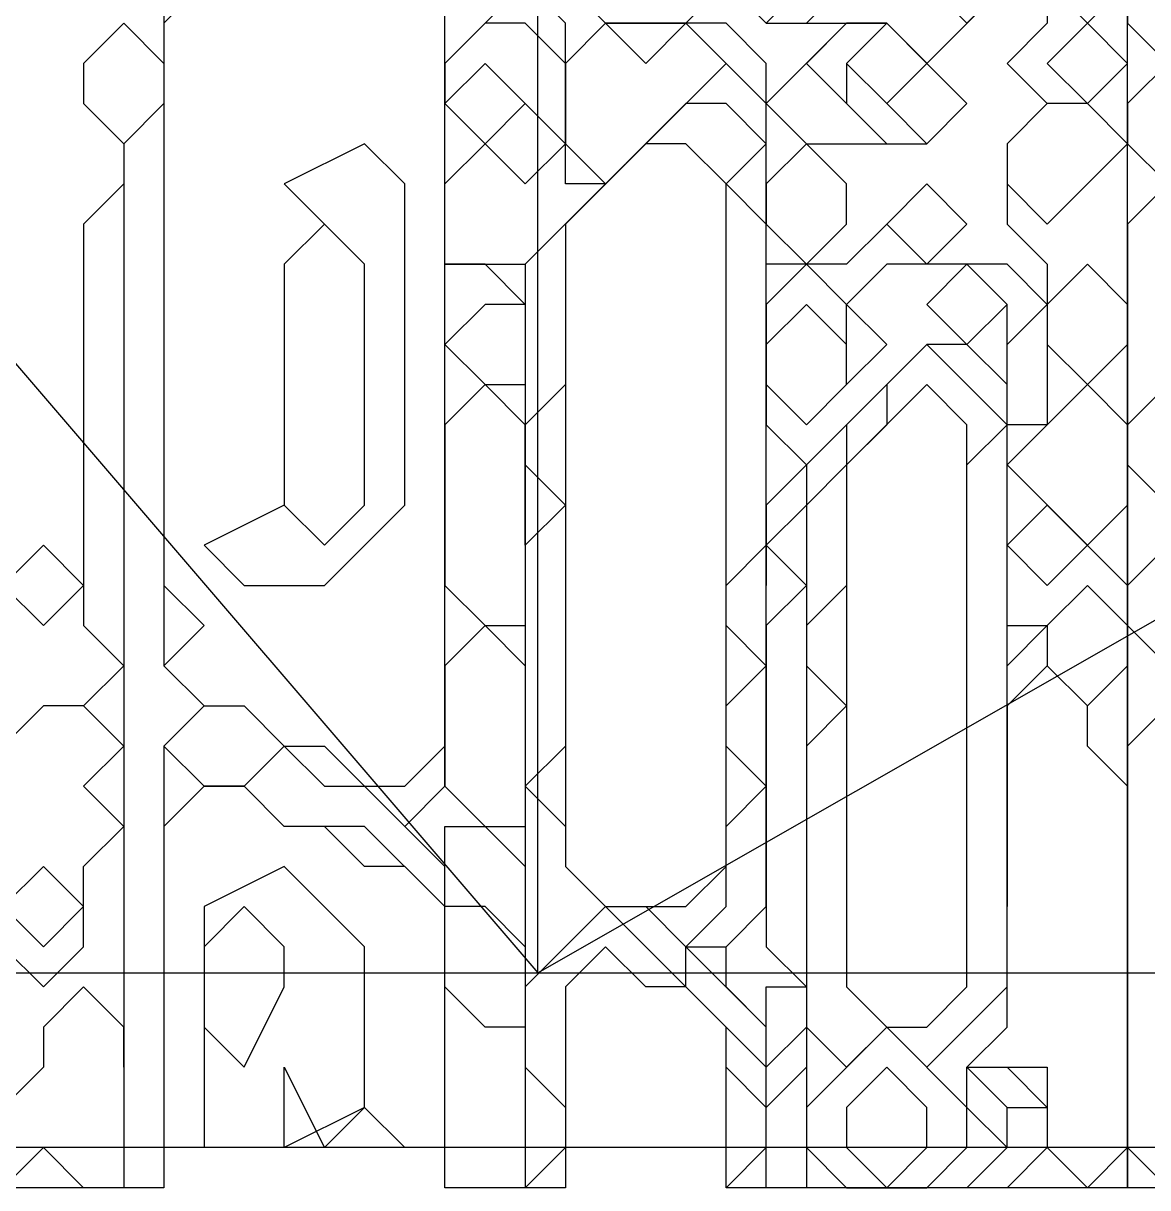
# Model space of a CAD drawing. Extents: x 46 to 224, y 52 to 151.
# Drawn here: x 92.37 to 109.04, y 51.81 to 69.08 of the extents above; entities that cross this region are included whole.
import ezdxf

# ---------------------------------------------------------------- set-up
doc = ezdxf.new("R2010")
doc.units = 0
doc.layers.add('OUTLINE', color=1, linetype='CONTINUOUS')

msp = doc.modelspace()

# ---------------------------------------------------------------- linework, layer by layer
for p, q in [((108.7437, 51.8135), (108.7437, 74.4326)), ((108.7437, 51.8135), (108.7437, 74.4326)), ((98.6246, 66.6945), (98.6246, 73.2421)), ((98.6246, 57.7659), (98.6246, 72.6468)), ((98.6246, 57.7659), (98.6246, 72.6468)), ((98.6246, 57.7659), (98.6246, 72.6468)), ((98.6246, 58.3611), (98.6246, 72.0516)), ((98.6246, 58.3611), (98.6246, 72.0516)), ((98.6246, 58.3611), (98.6246, 72.0516)), ((103.9818, 71.4564), (106.3627, 69.0754)), ((108.7437, 70.8611), (108.7437, 69.0754)), ((108.7437, 70.8611), (108.7437, 69.0754)), ((94.4579, 70.2659), (94.4579, 67.8849)), ((94.4579, 70.2659), (94.4579, 67.8849)), ((99.2198, 69.0754), (100.4103, 70.2659)), ((99.2198, 69.0754), (100.4103, 70.2659)), ((107.5532, 70.2659), (107.5532, 69.0754)), ((107.5532, 70.2659), (107.5532, 69.0754)), ((94.4579, 69.6707), (94.4579, 59.5516)), ((94.4579, 69.6707), (94.4579, 68.4802)), ((94.4579, 69.6707), (94.4579, 59.5516)), ((94.4579, 69.6707), (94.4579, 59.5516)), ((95.0532, 69.6707), (94.4579, 69.0754)), ((99.8151, 69.6707), (99.2198, 69.0754)), ((99.8151, 69.6707), (99.2198, 69.0754)), ((100.4103, 69.0754), (99.8151, 69.6707)), ((100.4103, 69.0754), (99.8151, 69.6707)), ((100.4103, 69.6707), (101.0056, 69.0754)), ((102.196, 69.0754), (102.7913, 69.6707)), ((102.7913, 69.6707), (103.3865, 69.0754)), ((102.7913, 69.6707), (103.3865, 69.0754)), ((102.7913, 69.6707), (103.3865, 69.0754)), ((102.7913, 69.6707), (103.3865, 69.0754)), ((102.7913, 69.6707), (103.3865, 69.0754)), ((103.3865, 69.0754), (103.9818, 69.6707)), ((103.3865, 69.0754), (103.9818, 69.6707)), ((103.9818, 69.0754), (104.577, 69.6707)), ((105.7675, 68.4802), (106.9579, 69.6707)), ((105.7675, 68.4802), (106.9579, 69.6707)), ((106.3627, 69.0754), (106.9579, 69.6707)), ((107.5532, 69.6707), (108.1484, 69.0754)), ((108.1484, 69.0754), (108.7437, 69.6707)), ((93.8627, 69.0754), (93.2675, 68.4802)), ((94.4579, 68.4802), (93.8627, 69.0754)), ((94.4579, 69.0754), (94.4579, 60.7421)), ((99.2198, 69.0754), (98.6246, 68.4802)), ((99.8151, 69.0754), (99.2198, 69.0754)), ((100.4103, 68.4802), (99.8151, 69.0754)), ((101.0056, 69.0754), (100.4103, 68.4802)), ((100.4103, 68.4802), (100.4103, 69.0754)), ((101.0056, 69.0754), (100.4103, 68.4802)), ((100.4103, 68.4802), (100.4103, 69.0754)), ((101.0056, 69.0754), (100.4103, 68.4802)), ((102.7913, 69.0754), (101.0056, 69.0754)), ((102.7913, 69.0754), (101.0056, 69.0754)), ((101.0056, 69.0754), (102.196, 69.0754)), ((101.6008, 68.4802), (101.0056, 69.0754)), ((102.196, 69.0754), (101.6008, 68.4802)), ((103.3865, 67.8849), (102.196, 69.0754)), ((103.3865, 68.4802), (102.7913, 69.0754)), ((103.3865, 68.4802), (102.7913, 69.0754)), ((103.3865, 69.0754), (105.1722, 69.0754)), ((103.3865, 69.0754), (105.1722, 69.0754)), ((104.577, 69.0754), (103.3865, 67.8849)), ((103.3865, 69.0754), (103.9818, 69.0754)), ((104.577, 69.0754), (103.9818, 68.4802)), ((105.1722, 69.0754), (104.577, 68.4802)), ((105.1722, 69.0754), (104.577, 69.0754)), ((105.1722, 69.0754), (104.577, 69.0754)), ((105.1722, 69.0754), (104.577, 68.4802)), ((105.1722, 69.0754), (104.577, 68.4802)), ((105.1722, 69.0754), (104.577, 68.4802)), ((105.7675, 68.4802), (105.1722, 69.0754)), ((105.1722, 69.0754), (105.7675, 68.4802)), ((105.1722, 69.0754), (105.7675, 68.4802)), ((106.3627, 67.8849), (105.1722, 69.0754)), ((105.7675, 68.4802), (105.1722, 69.0754)), ((105.7675, 68.4802), (105.1722, 69.0754)), ((105.7675, 68.4802), (105.1722, 69.0754)), ((105.7675, 68.4802), (105.1722, 69.0754)), ((107.5532, 69.0754), (106.9579, 68.4802)), ((107.5532, 69.0754), (106.9579, 68.4802)), ((108.1484, 69.0754), (107.5532, 68.4802)), ((108.7437, 68.4802), (108.1484, 69.0754)), ((108.7437, 69.0754), (109.3389, 68.4802)), ((109.9341, 69.0754), (108.7437, 67.8849)), ((108.7437, 69.0754), (109.3389, 68.4802)), ((109.9341, 69.0754), (108.7437, 67.8849)), ((93.2675, 68.4802), (93.2675, 67.8849)), ((98.6246, 68.4802), (98.6246, 67.8849)), ((99.2198, 68.4802), (98.6246, 67.8849)), ((99.2198, 68.4802), (98.6246, 67.8849)), ((99.8151, 67.8849), (99.2198, 68.4802)), ((99.8151, 67.8849), (99.2198, 68.4802)), ((102.7913, 68.4802), (99.8151, 65.504)), ((102.7913, 68.4802), (99.8151, 65.504)), ((102.7913, 68.4802), (99.8151, 65.504)), ((100.4103, 68.4802), (100.4103, 67.2897)), ((100.4103, 66.6945), (100.4103, 68.4802)), ((102.7913, 68.4802), (100.4103, 66.0992)), ((103.3865, 67.8849), (102.7913, 68.4802)), ((103.3865, 67.8849), (102.7913, 68.4802)), ((103.3865, 67.8849), (102.7913, 68.4802)), ((103.3865, 67.8849), (102.7913, 68.4802)), ((103.3865, 65.504), (103.3865, 68.4802)), ((103.3865, 65.504), (103.3865, 68.4802)), ((103.9818, 68.4802), (105.1722, 67.2897)), ((104.577, 68.4802), (105.1722, 67.8849)), ((104.577, 68.4802), (104.577, 67.8849)), ((104.577, 68.4802), (105.1722, 67.8849)), ((104.577, 68.4802), (104.577, 67.8849)), ((105.1722, 67.8849), (105.7675, 68.4802)), ((105.7675, 68.4802), (105.1722, 67.8849)), ((105.1722, 67.8849), (105.7675, 68.4802)), ((105.7675, 68.4802), (105.1722, 67.8849)), ((106.3627, 67.8849), (105.7675, 68.4802)), ((106.3627, 67.8849), (105.7675, 68.4802)), ((106.3627, 67.8849), (105.7675, 68.4802)), ((106.3627, 67.8849), (105.7675, 68.4802)), ((106.3627, 67.8849), (105.7675, 68.4802)), ((106.9579, 68.4802), (107.5532, 67.8849)), ((106.9579, 68.4802), (107.5532, 67.8849)), ((107.5532, 68.4802), (108.1484, 67.8849)), ((108.1484, 67.8849), (108.7437, 68.4802)), ((93.2675, 67.8849), (93.8627, 67.2897)), ((94.4579, 67.8849), (93.8627, 67.2897)), ((94.4579, 67.8849), (93.8627, 67.2897)), ((98.6246, 67.8849), (99.2198, 67.2897)), ((98.6246, 67.8849), (99.2198, 67.2897)), ((98.6246, 67.8849), (99.2198, 67.2897)), ((99.2198, 67.2897), (99.8151, 67.8849)), ((99.8151, 67.8849), (99.2198, 67.2897)), ((99.2198, 67.2897), (99.8151, 67.8849)), ((99.8151, 67.8849), (99.2198, 67.2897)), ((100.4103, 67.2897), (99.8151, 67.8849)), ((100.4103, 67.2897), (99.8151, 67.8849)), ((102.196, 67.8849), (100.4103, 66.0992)), ((102.7913, 67.8849), (102.196, 67.8849)), ((103.3865, 67.2897), (102.7913, 67.8849)), ((103.3865, 55.9802), (103.3865, 67.8849)), ((103.3865, 67.8849), (103.9818, 67.2897)), ((103.3865, 60.7421), (103.3865, 67.8849)), ((103.3865, 55.9802), (103.3865, 67.8849)), ((103.3865, 55.9802), (103.3865, 67.8849)), ((103.3865, 55.9802), (103.3865, 67.8849)), ((104.577, 67.8849), (105.1722, 67.2897)), ((104.577, 67.8849), (105.1722, 67.2897)), ((105.1722, 67.8849), (105.7675, 67.2897)), ((105.1722, 67.8849), (105.7675, 67.2897)), ((105.7675, 67.2897), (106.3627, 67.8849)), ((105.7675, 67.2897), (106.3627, 67.8849)), ((105.7675, 67.2897), (106.3627, 67.8849)), ((105.7675, 67.2897), (106.3627, 67.8849)), ((105.7675, 67.2897), (106.3627, 67.8849)), ((105.7675, 67.2897), (106.3627, 67.8849)), ((107.5532, 67.8849), (106.9579, 67.2897)), ((107.5532, 67.8849), (106.9579, 67.2897)), ((107.5532, 67.8849), (106.9579, 67.2897)), ((108.1484, 67.8849), (107.5532, 67.8849)), ((108.7437, 67.2897), (108.1484, 67.8849)), ((108.7437, 67.8849), (108.7437, 67.2897)), ((108.7437, 67.8849), (108.7437, 67.2897)), ((93.8627, 67.2897), (93.8627, 66.6945)), ((93.8627, 67.2897), (93.8627, 51.8135)), ((93.8627, 67.2897), (93.8627, 51.8135)), ((97.4341, 67.2897), (96.2437, 66.6945)), ((97.4341, 67.2897), (96.2437, 66.6945)), ((98.0294, 66.6945), (97.4341, 67.2897)), ((98.0294, 66.6945), (97.4341, 67.2897)), ((99.2198, 67.2897), (98.6246, 66.6945)), ((99.2198, 67.2897), (99.8151, 66.6945)), ((99.2198, 67.2897), (99.8151, 66.6945)), ((99.8151, 66.6945), (100.4103, 67.2897)), ((99.8151, 66.6945), (100.4103, 67.2897)), ((100.4103, 67.2897), (101.0056, 66.6945)), ((101.6008, 67.2897), (100.4103, 66.0992)), ((102.196, 67.2897), (101.6008, 67.2897)), ((102.7913, 66.6945), (102.196, 67.2897)), ((102.7913, 66.6945), (103.3865, 67.2897)), ((103.9818, 67.2897), (103.3865, 66.6945)), ((103.9818, 67.2897), (105.7675, 67.2897)), ((104.577, 66.6945), (103.9818, 67.2897)), ((105.1722, 67.2897), (105.7675, 67.2897)), ((105.1722, 67.2897), (105.7675, 67.2897)), ((105.1722, 67.2897), (105.7675, 67.2897)), ((106.9579, 67.2897), (106.9579, 66.0992)), ((106.9579, 67.2897), (106.9579, 66.0992)), ((106.9579, 67.2897), (106.9579, 66.6945)), ((108.1484, 66.6945), (108.7437, 67.2897)), ((108.7437, 67.2897), (109.3389, 66.6945)), ((108.7437, 67.2897), (109.3389, 66.6945)), ((93.8627, 66.6945), (93.2675, 66.0992)), ((96.2437, 66.6945), (96.8389, 66.0992)), ((96.2437, 66.6945), (96.8389, 66.0992)), ((98.0294, 66.0992), (98.0294, 66.6945)), ((98.0294, 66.0992), (98.0294, 66.6945)), ((101.0056, 66.6945), (100.4103, 66.6945)), ((103.3865, 66.0992), (102.7913, 66.6945)), ((102.7913, 66.0992), (102.7913, 66.6945)), ((103.3865, 66.6945), (103.3865, 66.0992)), ((104.577, 66.0992), (104.577, 66.6945)), ((105.7675, 66.6945), (105.1722, 66.0992)), ((106.3627, 66.0992), (105.7675, 66.6945)), ((106.9579, 66.6945), (107.5532, 66.0992)), ((107.5532, 66.0992), (108.1484, 66.6945)), ((109.3389, 66.6945), (108.7437, 66.0992)), ((109.3389, 66.6945), (108.7437, 66.0992)), ((93.2675, 66.0992), (93.2675, 60.1468)), ((96.8389, 66.0992), (96.2437, 65.504)), ((96.8389, 66.0992), (96.2437, 65.504)), ((96.8389, 66.0992), (96.2437, 65.504)), ((97.4341, 65.504), (96.8389, 66.0992)), ((98.0294, 61.9326), (98.0294, 66.0992)), ((98.0294, 61.9326), (98.0294, 66.0992)), ((100.4103, 66.0992), (100.4103, 63.7183)), ((100.4103, 66.0992), (100.4103, 58.3611)), ((100.4103, 66.0992), (100.4103, 56.5754)), ((102.7913, 56.5754), (102.7913, 66.0992)), ((103.3865, 66.0992), (103.9818, 65.504)), ((103.3865, 61.3373), (103.3865, 66.0992)), ((103.9818, 65.504), (104.577, 66.0992)), ((105.1722, 66.0992), (104.577, 65.504)), ((105.1722, 66.0992), (104.577, 65.504)), ((105.7675, 65.504), (105.1722, 66.0992)), ((105.7675, 65.504), (105.1722, 66.0992)), ((105.1722, 66.0992), (105.7675, 65.504)), ((105.7675, 65.504), (106.3627, 66.0992)), ((106.9579, 66.0992), (107.5532, 65.504)), ((106.9579, 66.0992), (107.5532, 65.504)), ((108.7437, 66.0992), (108.7437, 51.8135)), ((108.7437, 66.0992), (108.7437, 51.8135)), ((96.2437, 65.504), (96.2437, 61.9326)), ((96.2437, 65.504), (96.2437, 61.9326)), ((96.2437, 65.504), (96.2437, 61.9326)), ((97.4341, 64.9088), (97.4341, 65.504)), ((98.6246, 65.504), (99.8151, 65.504)), ((99.2198, 65.504), (98.6246, 65.504)), ((99.8151, 64.9088), (99.2198, 65.504)), ((99.8151, 65.504), (99.8151, 51.8135)), ((99.8151, 65.504), (99.8151, 64.9088)), ((99.8151, 65.504), (99.8151, 64.9088)), ((99.8151, 65.504), (99.8151, 64.9088)), ((104.577, 65.504), (103.3865, 65.504)), ((104.577, 65.504), (103.3865, 65.504)), ((103.9818, 65.504), (103.3865, 64.9088)), ((104.577, 64.9088), (103.9818, 65.504)), ((105.1722, 65.504), (104.577, 64.9088)), ((106.3627, 65.504), (105.1722, 65.504)), ((106.9579, 65.504), (105.7675, 65.504)), ((106.9579, 65.504), (105.7675, 65.504)), ((106.3627, 65.504), (105.7675, 64.9088)), ((106.3627, 65.504), (105.7675, 64.9088)), ((106.9579, 64.9088), (106.3627, 65.504)), ((106.9579, 64.9088), (106.3627, 65.504)), ((106.9579, 64.9088), (106.3627, 65.504)), ((107.5532, 64.9088), (106.9579, 65.504)), ((107.5532, 64.9088), (106.9579, 65.504)), ((107.5532, 65.504), (107.5532, 63.123)), ((107.5532, 65.504), (107.5532, 63.123)), ((108.1484, 65.504), (107.5532, 64.9088)), ((108.7437, 64.9088), (108.1484, 65.504)), ((97.4341, 61.9326), (97.4341, 64.9088)), ((99.2198, 64.9088), (98.6246, 64.3135)), ((99.2198, 64.9088), (98.6246, 64.3135)), ((99.8151, 64.9088), (99.2198, 64.9088)), ((99.8151, 64.9088), (99.2198, 64.9088)), ((103.3865, 64.9088), (103.3865, 63.123)), ((103.9818, 64.9088), (103.3865, 64.3135)), ((103.9818, 64.9088), (103.3865, 64.3135)), ((104.577, 64.3135), (103.9818, 64.9088)), ((104.577, 64.3135), (103.9818, 64.9088)), ((104.577, 64.9088), (105.1722, 64.3135)), ((104.577, 63.7183), (104.577, 64.9088)), ((105.7675, 64.9088), (106.3627, 64.3135)), ((105.7675, 64.9088), (106.3627, 64.3135)), ((106.3627, 64.3135), (106.9579, 64.9088)), ((106.3627, 64.3135), (106.9579, 64.9088)), ((106.9579, 64.3135), (107.5532, 64.9088)), ((106.9579, 64.3135), (107.5532, 64.9088)), ((106.9579, 61.3373), (106.9579, 64.9088)), ((107.5532, 64.9088), (107.5532, 64.3135)), ((108.7437, 64.3135), (108.7437, 64.9088)), ((98.6246, 64.3135), (99.2198, 63.7183)), ((98.6246, 64.3135), (99.2198, 63.7183)), ((103.3865, 64.3135), (103.3865, 63.7183)), ((103.3865, 64.3135), (103.3865, 63.7183)), ((105.7675, 64.3135), (103.9818, 62.5278)), ((105.7675, 64.3135), (103.9818, 62.5278)), ((105.7675, 64.3135), (104.577, 63.123)), ((105.1722, 64.3135), (104.577, 63.7183)), ((104.577, 63.7183), (104.577, 64.3135)), ((105.7675, 64.3135), (104.577, 63.123)), ((104.577, 63.7183), (104.577, 64.3135)), ((105.7675, 64.3135), (105.1722, 63.7183)), ((106.3627, 64.3135), (105.7675, 64.3135)), ((106.3627, 64.3135), (105.7675, 64.3135)), ((106.3627, 64.3135), (105.7675, 64.3135)), ((106.3627, 63.7183), (105.7675, 64.3135)), ((106.3627, 64.3135), (105.7675, 64.3135)), ((106.9579, 63.7183), (106.3627, 64.3135)), ((106.9579, 63.7183), (106.3627, 64.3135)), ((106.9579, 63.7183), (106.3627, 64.3135)), ((106.9579, 63.7183), (106.3627, 64.3135)), ((106.9579, 63.123), (106.9579, 64.3135)), ((106.9579, 63.123), (106.9579, 64.3135)), ((107.5532, 64.3135), (108.1484, 63.7183)), ((108.1484, 63.7183), (108.7437, 64.3135)), ((99.2198, 63.7183), (98.6246, 63.123)), ((99.2198, 63.7183), (98.6246, 63.123)), ((99.2198, 63.7183), (99.8151, 63.7183)), ((99.8151, 63.123), (99.2198, 63.7183)), ((99.2198, 63.7183), (99.8151, 63.7183)), ((99.8151, 63.123), (99.2198, 63.7183)), ((99.8151, 63.7183), (99.8151, 61.3373)), ((100.4103, 63.7183), (99.8151, 63.123)), ((99.8151, 63.7183), (99.8151, 61.3373)), ((103.3865, 63.7183), (103.9818, 63.123)), ((103.3865, 63.7183), (103.9818, 63.123)), ((103.9818, 63.123), (104.577, 63.7183)), ((103.9818, 63.123), (104.577, 63.7183)), ((105.7675, 63.7183), (104.577, 62.5278)), ((105.1722, 63.7183), (105.1722, 63.123)), ((106.3627, 63.123), (105.7675, 63.7183)), ((106.9579, 63.123), (106.3627, 63.7183)), ((106.9579, 54.1945), (106.9579, 63.7183)), ((108.1484, 63.7183), (106.9579, 62.5278)), ((106.9579, 55.9802), (106.9579, 63.7183)), ((106.9579, 63.123), (106.9579, 63.7183)), ((106.9579, 55.9802), (106.9579, 63.7183)), ((108.7437, 63.123), (108.1484, 63.7183)), ((109.3389, 63.7183), (108.7437, 63.123)), ((98.6246, 63.123), (98.6246, 60.7421)), ((98.6246, 63.123), (98.6246, 60.7421)), ((99.8151, 61.3373), (99.8151, 63.123)), ((99.8151, 63.123), (99.8151, 62.5278)), ((99.8151, 61.3373), (99.8151, 63.123)), ((103.3865, 63.123), (103.9818, 62.5278)), ((104.577, 63.123), (104.577, 62.5278)), ((104.577, 63.123), (104.577, 60.7421)), ((105.1722, 63.123), (104.577, 62.5278)), ((106.3627, 62.5278), (106.9579, 63.123)), ((106.3627, 62.5278), (106.3627, 63.123)), ((107.5532, 63.123), (106.9579, 63.123)), ((107.5532, 63.123), (106.9579, 63.123)), ((106.9579, 54.7897), (106.9579, 63.123)), ((108.7437, 62.5278), (108.7437, 63.123)), ((108.7437, 63.123), (108.7437, 62.5278)), ((99.8151, 62.5278), (100.4103, 61.9326)), ((103.9818, 62.5278), (103.3865, 61.9326)), ((104.577, 62.5278), (103.9818, 61.9326)), ((103.9818, 62.5278), (103.9818, 61.9326)), ((103.9818, 62.5278), (103.9818, 61.9326)), ((104.577, 62.5278), (104.577, 54.7897)), ((104.577, 62.5278), (104.577, 54.7897)), ((106.3627, 54.7897), (106.3627, 62.5278)), ((106.3627, 54.7897), (106.3627, 62.5278)), ((106.9579, 62.5278), (108.1484, 61.3373)), ((108.7437, 61.9326), (108.7437, 62.5278)), ((108.7437, 62.5278), (109.3389, 61.9326)), ((96.2437, 61.9326), (95.0532, 61.3373)), ((96.2437, 61.9326), (95.0532, 61.3373)), ((96.2437, 61.9326), (96.8389, 61.3373)), ((96.8389, 60.7421), (98.0294, 61.9326)), ((96.8389, 60.7421), (98.0294, 61.9326)), ((96.8389, 61.3373), (97.4341, 61.9326)), ((100.4103, 61.9326), (99.8151, 61.3373)), ((103.3865, 61.9326), (103.3865, 60.7421)), ((103.9818, 61.9326), (103.3865, 61.3373)), ((103.9818, 61.9326), (103.3865, 61.3373)), ((103.9818, 61.9326), (103.9818, 51.8135)), ((107.5532, 61.9326), (106.9579, 61.3373)), ((107.5532, 61.9326), (106.9579, 61.3373)), ((107.5532, 61.9326), (106.9579, 61.3373)), ((108.7437, 60.7421), (107.5532, 61.9326)), ((108.1484, 61.3373), (107.5532, 61.9326)), ((108.1484, 61.3373), (107.5532, 61.9326)), ((108.1484, 61.3373), (108.7437, 61.9326)), ((92.6722, 61.3373), (92.077, 60.7421)), ((92.6722, 61.3373), (92.077, 60.7421)), ((93.2675, 60.7421), (92.6722, 61.3373)), ((93.2675, 60.7421), (92.6722, 61.3373)), ((95.0532, 61.3373), (95.6484, 60.7421)), ((95.0532, 61.3373), (95.6484, 60.7421)), ((99.8151, 61.3373), (99.8151, 51.8135)), ((102.7913, 60.7421), (103.3865, 61.3373)), ((103.3865, 61.3373), (103.9818, 60.7421)), ((103.3865, 61.3373), (103.9818, 60.7421)), ((106.9579, 61.3373), (107.5532, 60.7421)), ((106.9579, 61.3373), (107.5532, 60.7421)), ((107.5532, 60.7421), (108.1484, 61.3373)), ((107.5532, 60.7421), (108.1484, 61.3373)), ((109.3389, 61.3373), (108.7437, 60.7421)), ((92.077, 60.7421), (92.6722, 60.1468)), ((92.077, 60.7421), (92.6722, 60.1468)), ((92.6722, 60.1468), (93.2675, 60.7421)), ((92.6722, 60.1468), (93.2675, 60.7421)), ((94.4579, 60.7421), (95.0532, 60.1468)), ((95.6484, 60.7421), (96.8389, 60.7421)), ((95.6484, 60.7421), (96.8389, 60.7421)), ((98.6246, 60.7421), (99.2198, 60.1468)), ((98.6246, 60.7421), (99.2198, 60.1468)), ((102.7913, 60.1468), (102.7913, 60.7421)), ((103.9818, 60.7421), (103.3865, 60.1468)), ((103.9818, 60.7421), (103.3865, 60.1468)), ((104.577, 60.7421), (103.9818, 60.1468)), ((108.1484, 60.7421), (107.5532, 60.1468)), ((108.1484, 60.7421), (107.5532, 60.1468)), ((108.7437, 60.1468), (108.1484, 60.7421)), ((108.7437, 60.1468), (108.1484, 60.7421)), ((108.7437, 60.7421), (108.7437, 60.1468)), ((108.7437, 51.8135), (108.7437, 60.7421)), ((93.2675, 60.1468), (93.8627, 59.5516)), ((95.0532, 60.1468), (94.4579, 59.5516)), ((99.2198, 60.1468), (98.6246, 59.5516)), ((99.2198, 60.1468), (98.6246, 59.5516)), ((99.2198, 60.1468), (99.8151, 60.1468)), ((99.8151, 59.5516), (99.2198, 60.1468)), ((99.2198, 60.1468), (99.8151, 60.1468)), ((99.8151, 59.5516), (99.2198, 60.1468)), ((99.8151, 60.1468), (99.8151, 59.5516)), ((99.8151, 60.1468), (99.8151, 59.5516)), ((103.3865, 59.5516), (102.7913, 60.1468)), ((103.3865, 60.1468), (103.3865, 55.3849)), ((103.3865, 60.1468), (103.3865, 55.3849)), ((103.9818, 60.1468), (103.9818, 59.5516)), ((106.9579, 60.1468), (107.5532, 60.1468)), ((107.5532, 60.1468), (106.9579, 59.5516)), ((106.9579, 59.5516), (106.9579, 60.1468)), ((107.5532, 60.1468), (107.5532, 59.5516)), ((107.5532, 60.1468), (107.5532, 59.5516)), ((108.7437, 60.1468), (109.3389, 59.5516)), ((108.7437, 59.5516), (108.7437, 60.1468)), ((108.7437, 59.5516), (108.7437, 60.1468)), ((93.8627, 59.5516), (93.2675, 58.9564)), ((94.4579, 59.5516), (95.0532, 58.9564)), ((94.4579, 59.5516), (95.0532, 58.9564)), ((94.4579, 59.5516), (95.0532, 58.9564)), ((94.4579, 59.5516), (95.0532, 58.9564)), ((98.6246, 59.5516), (98.6246, 57.7659)), ((98.6246, 59.5516), (98.6246, 57.7659)), ((102.7913, 58.9564), (103.3865, 59.5516)), ((103.3865, 59.5516), (103.3865, 55.3849)), ((103.3865, 58.9564), (103.3865, 59.5516)), ((103.9818, 59.5516), (104.577, 58.9564)), ((107.5532, 59.5516), (106.9579, 58.9564)), ((107.5532, 59.5516), (106.9579, 58.9564)), ((108.1484, 58.9564), (107.5532, 59.5516)), ((107.5532, 59.5516), (108.1484, 58.9564)), ((108.1484, 58.9564), (107.5532, 59.5516)), ((107.5532, 59.5516), (108.1484, 58.9564)), ((108.1484, 58.9564), (108.7437, 59.5516)), ((108.1484, 58.9564), (108.7437, 59.5516)), ((92.6722, 58.9564), (92.077, 58.3611)), ((93.2675, 58.9564), (92.6722, 58.9564)), ((93.2675, 58.9564), (93.8627, 58.3611)), ((93.8627, 58.3611), (93.2675, 58.9564)), ((95.0532, 58.9564), (94.4579, 58.3611)), ((95.0532, 58.9564), (94.4579, 58.3611)), ((95.0532, 58.9564), (95.6484, 58.9564)), ((95.0532, 58.9564), (95.6484, 58.9564)), ((95.6484, 58.9564), (96.2437, 58.3611)), ((95.6484, 58.9564), (96.2437, 58.3611)), ((102.7913, 58.3611), (102.7913, 58.9564)), ((103.3865, 55.9802), (103.3865, 58.9564)), ((104.577, 58.9564), (103.9818, 58.3611)), ((106.9579, 58.9564), (106.9579, 55.9802)), ((106.9579, 58.9564), (106.9579, 55.9802)), ((108.1484, 58.3611), (108.1484, 58.9564)), ((108.1484, 58.3611), (108.1484, 58.9564)), ((109.3389, 58.9564), (108.7437, 58.3611)), ((93.2675, 57.7659), (93.8627, 58.3611)), ((93.8627, 58.3611), (93.8627, 53.5992)), ((94.4579, 58.3611), (94.4579, 51.8135)), ((94.4579, 58.3611), (95.0532, 57.7659)), ((95.6484, 57.7659), (96.2437, 58.3611)), ((96.2437, 58.3611), (96.8389, 57.7659)), ((96.2437, 58.3611), (96.8389, 58.3611)), ((96.2437, 58.3611), (96.8389, 58.3611)), ((96.8389, 58.3611), (97.4341, 57.7659)), ((96.8389, 58.3611), (97.4341, 57.7659)), ((98.0294, 57.7659), (98.6246, 58.3611)), ((98.0294, 57.7659), (98.6246, 58.3611)), ((98.0294, 57.7659), (98.6246, 58.3611)), ((100.4103, 58.3611), (99.8151, 57.7659)), ((103.3865, 57.7659), (102.7913, 58.3611)), ((103.9818, 58.3611), (103.9818, 54.1945)), ((108.7437, 57.7659), (108.1484, 58.3611)), ((108.7437, 57.7659), (108.1484, 58.3611)), ((108.7437, 58.3611), (108.7437, 52.4088)), ((93.8627, 57.1707), (93.2675, 57.7659)), ((95.0532, 57.7659), (94.4579, 57.1707)), ((95.0532, 57.7659), (94.4579, 57.1707)), ((95.0532, 57.7659), (94.4579, 57.1707)), ((95.6484, 57.7659), (95.0532, 57.7659)), ((95.0532, 57.7659), (95.6484, 57.7659)), ((95.6484, 57.7659), (95.0532, 57.7659)), ((95.6484, 57.7659), (95.0532, 57.7659)), ((96.2437, 57.1707), (95.6484, 57.7659)), ((96.2437, 57.1707), (95.6484, 57.7659)), ((96.2437, 57.1707), (95.6484, 57.7659)), ((96.8389, 57.7659), (98.0294, 57.7659)), ((98.6246, 56.5754), (97.4341, 57.7659)), ((97.4341, 57.7659), (98.0294, 57.1707)), ((97.4341, 57.7659), (98.0294, 57.7659)), ((97.4341, 57.7659), (98.0294, 57.7659)), ((98.0294, 57.1707), (98.6246, 57.7659)), ((98.0294, 57.1707), (98.6246, 57.7659)), ((98.0294, 57.1707), (98.6246, 57.7659)), ((98.6246, 57.7659), (99.2198, 57.1707)), ((98.6246, 57.7659), (99.2198, 57.1707)), ((99.8151, 57.7659), (100.4103, 57.1707)), ((102.7913, 57.1707), (103.3865, 57.7659)), ((108.7437, 52.4088), (108.7437, 57.7659)), ((108.7437, 52.4088), (108.7437, 57.7659)), ((93.2675, 56.5754), (93.8627, 57.1707)), ((94.4579, 57.1707), (94.4579, 51.8135)), ((94.4579, 57.1707), (94.4579, 51.8135)), ((94.4579, 57.1707), (94.4579, 51.8135)), ((97.4341, 57.1707), (96.2437, 57.1707)), ((96.8389, 57.1707), (96.2437, 57.1707)), ((96.8389, 57.1707), (96.2437, 57.1707)), ((97.4341, 56.5754), (96.8389, 57.1707)), ((97.4341, 56.5754), (96.8389, 57.1707)), ((98.6246, 55.9802), (97.4341, 57.1707)), ((98.6246, 56.5754), (98.0294, 57.1707)), ((98.6246, 56.5754), (98.0294, 57.1707)), ((98.6246, 57.1707), (99.2198, 57.1707)), ((98.6246, 56.5754), (98.6246, 57.1707)), ((98.6246, 57.1707), (99.8151, 57.1707)), ((98.6246, 56.5754), (98.6246, 57.1707)), ((99.2198, 57.1707), (99.8151, 56.5754)), ((99.2198, 57.1707), (99.8151, 57.1707)), ((99.2198, 57.1707), (99.8151, 57.1707)), ((99.8151, 57.1707), (99.8151, 54.1945)), ((99.8151, 57.1707), (99.8151, 51.8135)), ((99.8151, 57.1707), (99.8151, 51.8135)), ((100.4103, 57.1707), (100.4103, 56.5754)), ((102.7913, 55.9802), (102.7913, 57.1707)), ((92.6722, 56.5754), (92.077, 55.9802)), ((92.6722, 56.5754), (92.077, 55.9802)), ((93.2675, 55.9802), (92.6722, 56.5754)), ((93.2675, 55.9802), (92.6722, 56.5754)), ((93.2675, 55.3849), (93.2675, 56.5754)), ((96.2437, 56.5754), (95.0532, 55.9802)), ((96.2437, 56.5754), (95.0532, 55.9802)), ((97.4341, 55.3849), (96.2437, 56.5754)), ((97.4341, 55.3849), (96.2437, 56.5754)), ((98.0294, 56.5754), (97.4341, 56.5754)), ((98.0294, 56.5754), (97.4341, 56.5754)), ((98.6246, 55.9802), (98.0294, 56.5754)), ((98.6246, 55.9802), (98.0294, 56.5754)), ((98.6246, 51.8135), (98.6246, 56.5754)), ((98.6246, 55.9802), (98.6246, 56.5754)), ((98.6246, 54.7897), (98.6246, 56.5754)), ((98.6246, 51.8135), (98.6246, 56.5754)), ((98.6246, 51.8135), (98.6246, 56.5754)), ((99.8151, 56.5754), (99.8151, 55.3849)), ((100.4103, 56.5754), (101.0056, 55.9802)), ((100.4103, 56.5754), (101.0056, 55.9802)), ((102.196, 55.9802), (102.7913, 56.5754)), ((92.077, 55.9802), (92.6722, 55.3849)), ((92.077, 55.9802), (92.6722, 55.3849)), ((92.6722, 55.3849), (93.2675, 55.9802)), ((92.6722, 55.3849), (93.2675, 55.9802)), ((95.0532, 55.9802), (95.0532, 52.4088)), ((95.0532, 55.9802), (95.0532, 52.4088)), ((95.6484, 55.9802), (95.0532, 55.3849)), ((96.2437, 55.3849), (95.6484, 55.9802)), ((99.2198, 55.9802), (98.6246, 55.9802)), ((98.6246, 51.8135), (98.6246, 55.9802)), ((98.6246, 51.8135), (98.6246, 55.9802)), ((98.6246, 51.8135), (98.6246, 55.9802)), ((99.8151, 55.3849), (99.2198, 55.9802)), ((101.0056, 55.9802), (99.8151, 54.7897)), ((102.7913, 54.1945), (101.0056, 55.9802)), ((101.0056, 55.9802), (101.6008, 55.9802)), ((101.0056, 55.9802), (102.196, 55.9802)), ((101.6008, 55.9802), (102.196, 55.3849)), ((102.196, 55.3849), (102.7913, 55.9802)), ((102.7913, 55.3849), (103.3865, 55.9802)), ((102.7913, 55.3849), (103.3865, 55.9802)), ((102.7913, 55.3849), (103.3865, 55.9802)), ((102.7913, 55.3849), (103.3865, 55.9802)), ((102.7913, 55.3849), (103.3865, 55.9802)), ((92.077, 55.3849), (92.6722, 54.7897)), ((92.6722, 54.7897), (93.2675, 55.3849)), ((95.0532, 55.3849), (95.0532, 54.1945)), ((96.2437, 54.7897), (96.2437, 55.3849)), ((97.4341, 53.004), (97.4341, 55.3849)), ((97.4341, 53.004), (97.4341, 55.3849)), ((101.0056, 55.3849), (100.4103, 54.7897)), ((101.6008, 54.7897), (101.0056, 55.3849)), ((103.3865, 54.1945), (102.196, 55.3849)), ((102.196, 55.3849), (102.7913, 55.3849)), ((102.196, 54.7897), (102.196, 55.3849)), ((102.196, 55.3849), (102.7913, 55.3849)), ((102.7913, 54.7897), (102.7913, 55.3849)), ((102.7913, 54.7897), (102.7913, 55.3849)), ((102.7913, 54.7897), (102.7913, 55.3849)), ((103.3865, 55.3849), (103.9818, 54.7897)), ((103.3865, 55.3849), (103.9818, 54.7897)), ((103.3865, 55.3849), (103.9818, 54.7897)), ((93.2675, 54.7897), (92.6722, 54.1945)), ((93.8627, 54.1945), (93.2675, 54.7897)), ((95.6484, 53.5992), (96.2437, 54.7897)), ((99.2198, 54.1945), (98.6246, 54.7897)), ((99.8151, 54.7897), (99.8151, 53.5992)), ((100.4103, 54.7897), (100.4103, 51.8135)), ((102.196, 54.7897), (101.6008, 54.7897)), ((103.3865, 53.5992), (102.196, 54.7897)), ((102.7913, 54.1945), (102.196, 54.7897)), ((103.3865, 54.1945), (102.7913, 54.7897)), ((103.3865, 54.1945), (102.7913, 54.7897)), ((103.3865, 54.1945), (102.7913, 54.7897)), ((103.3865, 54.7897), (103.9818, 54.7897)), ((103.3865, 54.1945), (103.3865, 54.7897)), ((103.9818, 54.7897), (103.9818, 54.1945)), ((103.9818, 54.7897), (103.9818, 53.5992)), ((103.9818, 54.7897), (103.9818, 51.8135)), ((103.9818, 54.7897), (103.9818, 51.8135)), ((104.577, 54.7897), (105.1722, 54.1945)), ((104.577, 54.7897), (105.1722, 54.1945)), ((105.7675, 53.5992), (106.9579, 54.7897)), ((105.7675, 54.1945), (106.3627, 54.7897)), ((105.7675, 54.1945), (106.3627, 54.7897)), ((92.6722, 54.1945), (92.6722, 53.5992)), ((93.8627, 53.5992), (93.8627, 54.1945)), ((95.0532, 54.1945), (95.6484, 53.5992)), ((99.8151, 54.1945), (99.2198, 54.1945)), ((102.7913, 53.5992), (102.7913, 54.1945)), ((102.7913, 51.8135), (102.7913, 54.1945)), ((103.3865, 51.8135), (103.3865, 54.1945)), ((103.9818, 54.1945), (103.3865, 53.5992)), ((103.3865, 53.5992), (103.3865, 54.1945)), ((103.3865, 53.004), (103.3865, 54.1945)), ((103.3865, 51.8135), (103.3865, 54.1945)), ((103.3865, 51.8135), (103.3865, 54.1945)), ((103.9818, 54.1945), (104.577, 53.5992)), ((105.1722, 54.1945), (103.9818, 53.004)), ((104.577, 53.5992), (105.1722, 54.1945)), ((105.1722, 54.1945), (105.7675, 53.5992)), ((106.3627, 53.004), (105.1722, 54.1945)), ((105.1722, 54.1945), (105.7675, 54.1945)), ((105.1722, 54.1945), (105.7675, 54.1945)), ((106.3627, 53.5992), (106.9579, 54.1945)), ((92.6722, 53.5992), (92.077, 53.004)), ((96.2437, 52.4088), (96.2437, 53.5992)), ((96.2437, 53.5992), (96.8389, 52.4088)), ((96.2437, 52.4088), (96.2437, 53.5992)), ((96.2437, 53.5992), (96.8389, 52.4088)), ((99.8151, 53.5992), (100.4103, 53.004)), ((103.3865, 53.004), (102.7913, 53.5992)), ((103.9818, 53.5992), (103.3865, 53.004)), ((103.3865, 51.8135), (103.3865, 53.5992)), ((105.1722, 53.5992), (104.577, 53.004)), ((105.1722, 53.5992), (104.577, 53.004)), ((105.7675, 53.004), (105.1722, 53.5992)), ((105.7675, 53.004), (105.1722, 53.5992)), ((106.3627, 52.4088), (106.3627, 53.5992)), ((106.3627, 53.5992), (106.9579, 53.5992)), ((106.9579, 53.004), (106.3627, 53.5992)), ((106.3627, 53.004), (106.3627, 53.5992)), ((106.3627, 53.5992), (107.5532, 53.5992)), ((106.3627, 53.004), (106.3627, 53.5992)), ((106.3627, 53.5992), (107.5532, 53.5992)), ((106.9579, 53.5992), (107.5532, 53.004)), ((107.5532, 53.5992), (107.5532, 52.4088)), ((107.5532, 53.5992), (107.5532, 52.4088)), ((97.4341, 53.004), (96.2437, 52.4088)), ((97.4341, 53.004), (96.2437, 52.4088)), ((96.8389, 52.4088), (97.4341, 53.004)), ((96.8389, 52.4088), (97.4341, 53.004)), ((98.0294, 52.4088), (97.4341, 53.004)), ((98.0294, 52.4088), (97.4341, 53.004)), ((100.4103, 53.004), (100.4103, 52.4088)), ((103.3865, 52.4088), (103.3865, 53.004)), ((103.9818, 53.004), (103.9818, 52.4088)), ((104.577, 53.004), (104.577, 52.4088)), ((104.577, 53.004), (104.577, 52.4088)), ((105.7675, 52.4088), (105.7675, 53.004)), ((105.7675, 52.4088), (105.7675, 53.004)), ((106.9579, 52.4088), (106.3627, 53.004)), ((106.3627, 52.4088), (106.3627, 53.004)), ((106.9579, 52.4088), (106.3627, 53.004)), ((106.9579, 53.004), (107.5532, 53.004)), ((106.9579, 52.4088), (106.9579, 53.004)), ((106.9579, 52.4088), (106.9579, 53.004)), ((107.5532, 53.004), (107.5532, 52.4088)), ((107.5532, 53.004), (107.5532, 52.4088)), ((149.8151, 52.4088), (46.8389, 52.4088)), ((122.4341, 52.4088), (86.1246, 52.4088)), ((95.0532, 52.4088), (90.2913, 52.4088)), ((95.0532, 52.4088), (90.2913, 52.4088)), ((92.6722, 52.4088), (92.077, 51.8135)), ((92.6722, 52.4088), (92.077, 51.8135)), ((93.2675, 51.8135), (92.6722, 52.4088)), ((93.2675, 51.8135), (92.6722, 52.4088)), ((120.6484, 52.4088), (98.0294, 52.4088)), ((120.6484, 52.4088), (98.0294, 52.4088)), ((100.4103, 52.4088), (99.8151, 51.8135)), ((102.7913, 51.8135), (103.3865, 52.4088)), ((103.9818, 52.4088), (104.577, 51.8135)), ((104.577, 52.4088), (105.1722, 51.8135)), ((104.577, 52.4088), (105.1722, 51.8135)), ((105.1722, 51.8135), (105.7675, 52.4088)), ((105.1722, 51.8135), (105.7675, 52.4088)), ((105.7675, 51.8135), (106.3627, 52.4088)), ((105.7675, 51.8135), (106.3627, 52.4088)), ((106.3627, 51.8135), (106.9579, 52.4088)), ((106.3627, 51.8135), (106.9579, 52.4088)), ((106.3627, 51.8135), (106.9579, 52.4088)), ((107.5532, 52.4088), (106.9579, 52.4088)), ((107.5532, 52.4088), (106.9579, 51.8135)), ((107.5532, 52.4088), (106.9579, 51.8135)), ((107.5532, 52.4088), (106.9579, 51.8135)), ((108.1484, 51.8135), (107.5532, 52.4088)), ((107.5532, 52.4088), (108.1484, 51.8135)), ((108.1484, 51.8135), (107.5532, 52.4088)), ((107.5532, 52.4088), (108.1484, 51.8135)), ((108.1484, 51.8135), (108.7437, 52.4088)), ((108.1484, 51.8135), (108.7437, 52.4088)), ((108.7437, 52.4088), (109.3389, 51.8135)), ((94.4579, 51.8135), (91.4818, 51.8135)), ((94.4579, 51.8135), (91.4818, 51.8135)), ((94.4579, 51.8135), (92.077, 51.8135)), ((94.4579, 51.8135), (92.077, 51.8135)), ((93.8627, 51.8135), (93.2675, 51.8135)), ((93.8627, 51.8135), (93.2675, 51.8135)), ((99.8151, 51.8135), (98.6246, 51.8135)), ((99.8151, 51.8135), (98.6246, 51.8135)), ((99.8151, 51.8135), (98.6246, 51.8135)), ((99.8151, 51.8135), (98.6246, 51.8135)), ((100.4103, 51.8135), (98.6246, 51.8135)), ((99.8151, 51.8135), (98.6246, 51.8135)), ((110.5294, 51.8135), (102.7913, 51.8135)), ((118.8627, 51.8135), (102.7913, 51.8135)), ((103.9818, 51.8135), (103.3865, 51.8135)), ((103.9818, 51.8135), (103.3865, 51.8135)), ((110.5294, 51.8135), (103.3865, 51.8135)), ((103.9818, 51.8135), (103.3865, 51.8135)), ((104.577, 51.8135), (105.7675, 51.8135)), ((110.5294, 51.8135), (105.1722, 51.8135)), ((105.1722, 51.8135), (105.7675, 51.8135)), ((106.9579, 51.8135), (106.3627, 51.8135)), ((106.9579, 51.8135), (106.3627, 51.8135)), ((106.9579, 51.8135), (106.3627, 51.8135)), ((109.9341, 51.8135), (108.1484, 51.8135)), ((109.9341, 51.8135), (108.1484, 51.8135)), ((109.9341, 51.8135), (108.7437, 51.8135))]:
    msp.add_line(p, q)
at = {"layer": 'OUTLINE', "color": 1}
for p, q in [((100, 55), (100, 120)), ((70, 90), (100, 55)), ((100, 55), (135, 75)), ((50, 55), (220, 55))]:
    msp.add_line(p, q, dxfattribs=at)

doc.saveas('drawing.dxf')
